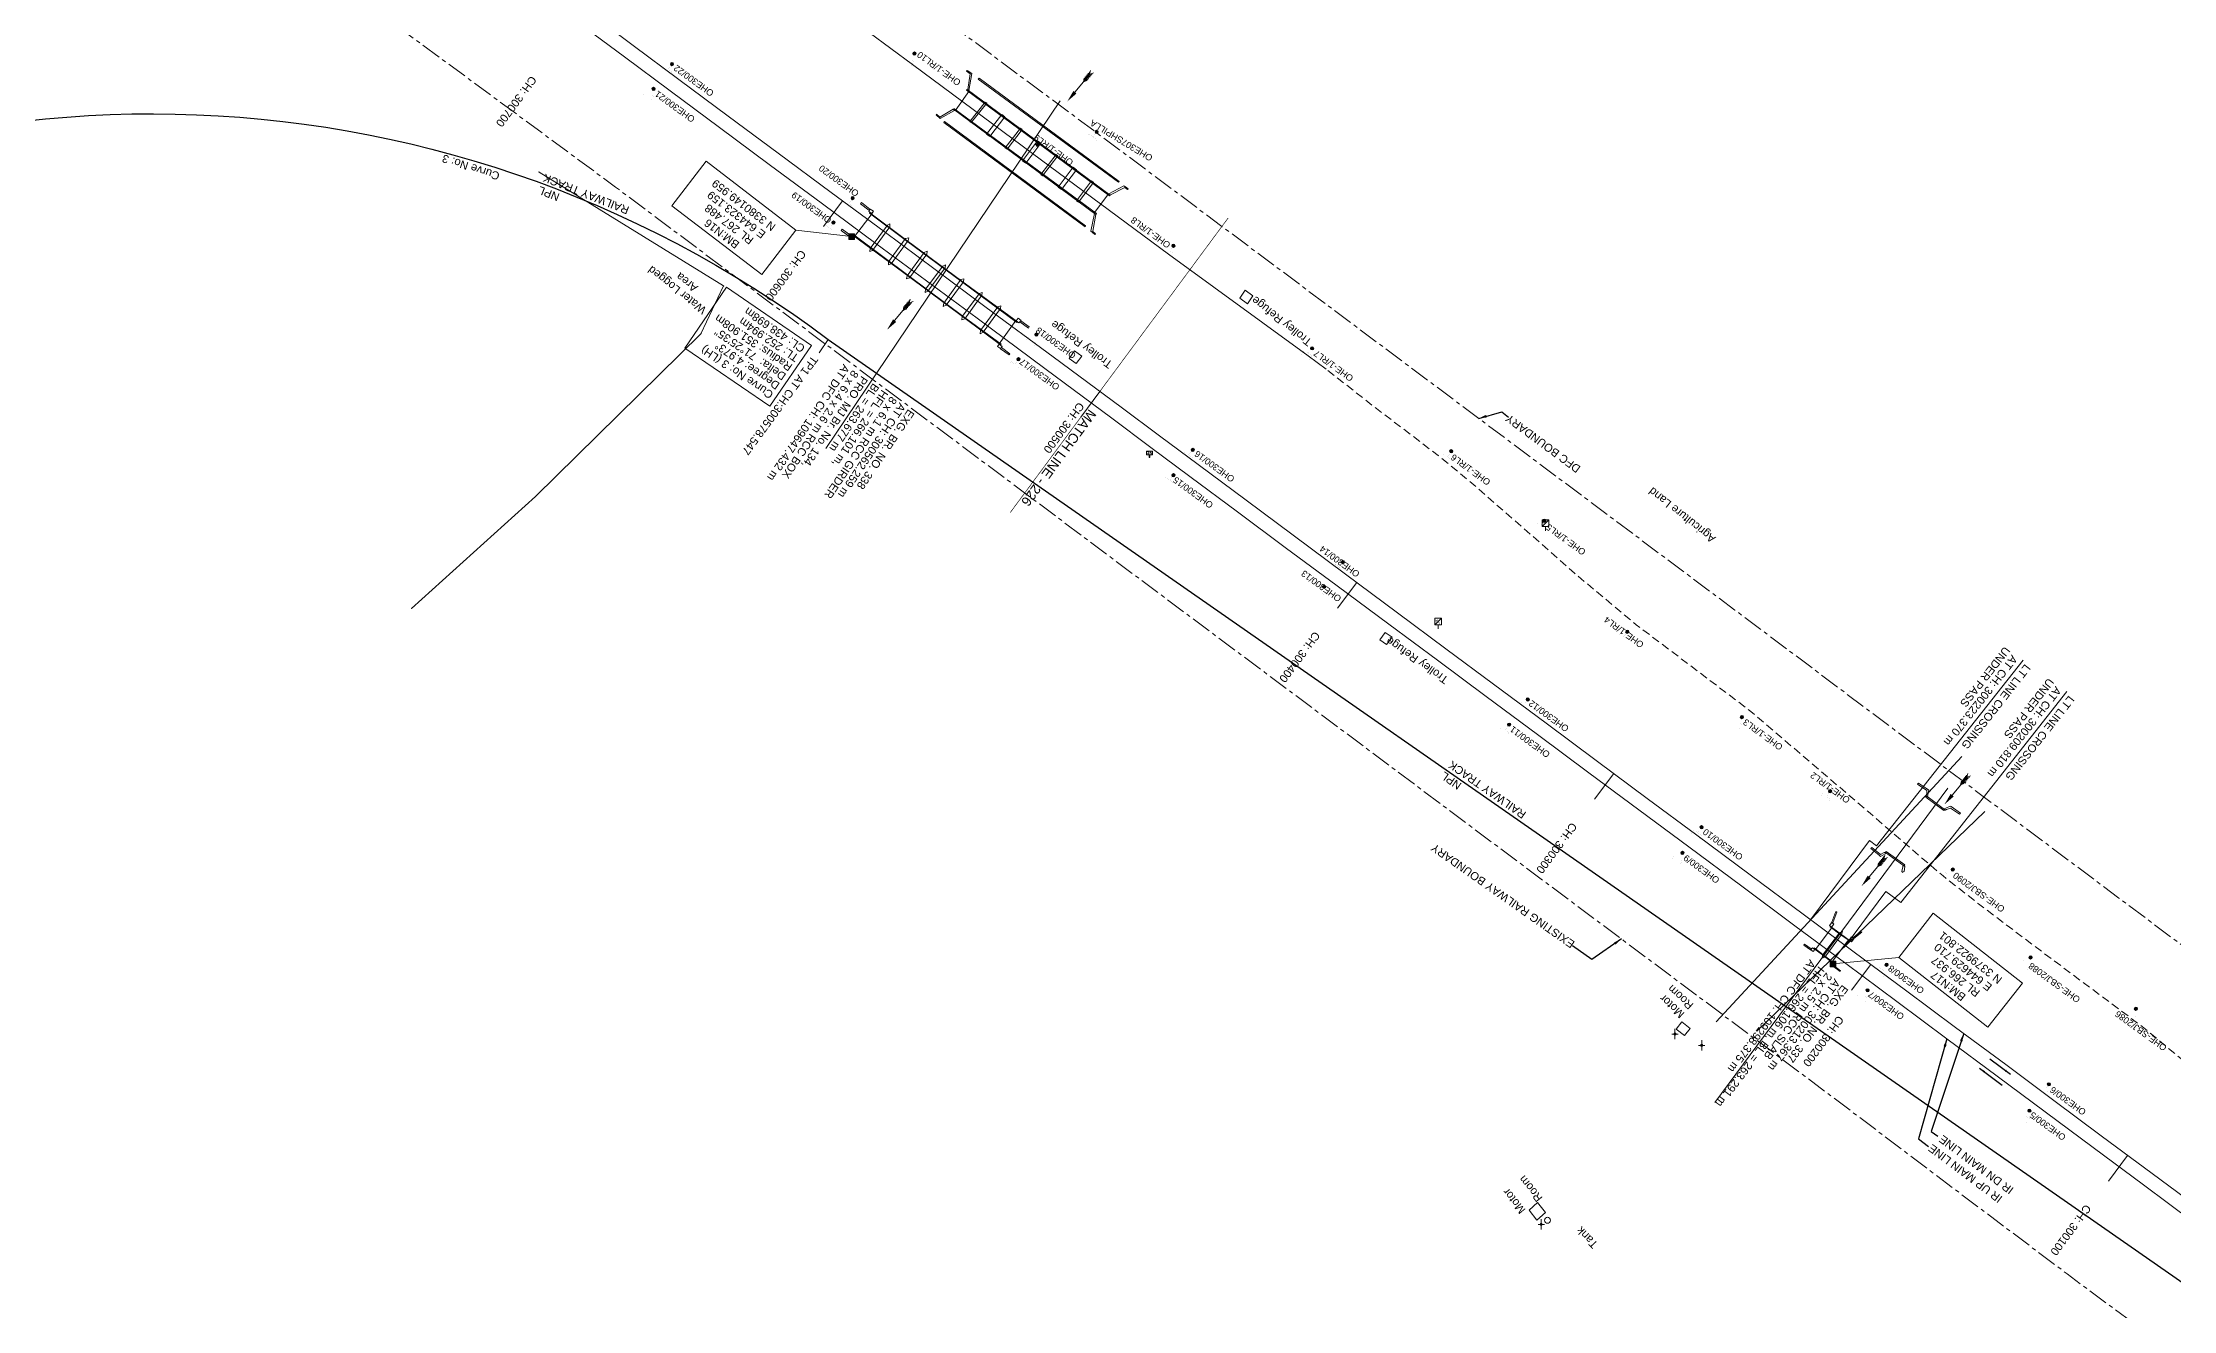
# Model space of a CAD drawing. Header units: metres. Extents: x 628572 to 650094, y 3375792 to 3391117.
# Drawn here: x 644070 to 644736, y 3379815 to 3380211 of the extents above; entities that cross this region are included whole.
import ezdxf
from ezdxf.enums import TextEntityAlignment as Align

# ---------------------------------------------------------------- set-up
doc = ezdxf.new("R2010")
doc.units = ezdxf.units.M
doc.header["$MEASUREMENT"] = 0
for name, pattern in [('CENTER', [2, 1.25, -0.25, 0.25, -0.25]), ('DASHED', [0.75, 0.5, -0.25]), ('PHANTOM2', [1.25, 0.625, -0.125, 0.125, -0.125, 0.125, -0.125])]:
    doc.linetypes.add(name, pattern=pattern)
for name, color, linetype, lineweight in [('Bench_Mark', 7, 'Continuous', 0), ('Bore', 8, 'Continuous', 0), ('BRIDGE DETAILS PLAN', 7, 'Continuous', 0), ('Commercial Building Pucca', 251, 'Continuous', 0), ('Culvert Parapet', 7, 'Continuous', 0), ('DFCC BOUNDARY', 6, 'CENTER', 0), ('Existing Chainage', 7, 'Continuous', 0), ('Existing IR Track', 143, 'Continuous', 0), ('Existing Railway Boundary', 7, 'CENTER', 0), ('flow direction', 7, 'Continuous', 0), ('GIDN', 8, 'Continuous', 0), ('HT_PWR_LINE', 134, 'POWER', 0), ('MATCH LINE', 7, 'Continuous', 0), ('Name Board', 251, 'Continuous', 0), ('OHE MAST', 8, 'Continuous', 0), ('Piers_Abutment', 7, 'Continuous', 0), ('Retaining Wall', 251, 'Continuous', 0), ('River Text', 5, 'Continuous', 0), ('SH.NOS', 8, 'Continuous', 0), ('Side Details', 251, 'Continuous', 0), ('Sign Board', 251, 'Continuous', 0), ('Tank', 7, 'Continuous', 0), ('Text', 251, 'Continuous', 0), ('TOPOSTYLEREMARK', 251, 'Continuous', 0), ('Trolley Stand', 251, 'Continuous', 0), ('Water Logged Area', 5, 'Continuous', 0), ('Wing Wall', 7, 'Continuous', 0), ('WL', 7, 'Continuous', 0)]:
    doc.layers.add(name, color=color, linetype=linetype, lineweight=lineweight)
doc.layers.add('HT_TEXT', color=7, linetype='Continuous')
doc.layers.add('NPL SIDING', color=6, linetype='Continuous')
doc.styles.add('CUT-FILL', font='cut-fill.shx', dxfattribs={"height": 2})
doc.styles.add('NB', font='swissbo.ttf', dxfattribs={"height": 1.5})
doc.styles.get("Standard").update_dxf_attribs({"font": 'arial.ttf'})
doc.styles.add('Style-Arial', font='arial.ttf')
doc.styles.add('Text', font='arial.ttf', dxfattribs={"height": 2})
doc.linetypes.add('POWER', pattern='A,10,-0.2,[131,ltypeshp.shx,S=0.4,R=0,X=-0.2,Y=0],-0.2,[131,ltypeshp.shx,S=0.4,R=180,X=1.2,Y=0],-1.2,-0.2,[131,ltypeshp.shx,S=0.4,R=0,X=-0.2,Y=0],-0.2,[131,ltypeshp.shx,S=0.4,R=180,X=1.2,Y=0],-1.2,-0.2,[131,ltypeshp.shx,S=0.4,R=0,X=-0.2,Y=0],-0.2,[131,ltypeshp.shx,S=0.4,R=180,X=1.2,Y=0],-1.2', length=14.8)
doc.dimstyles.new('ISO-25', dxfattribs={"dimtxt": 2.5, "dimasz": 2.5, "dimexe": 1.25, "dimexo": 0.625, "dimtad": 1, "dimtxsty": 'Standard', "dimcen": 2.5, "dimadec": 0, "dimazin": 0, "dimtfac": 1, "dimtmove": 0, "dimatfit": 3, "dimfxl": 1, "dimarcsym": 0})

# ---------------------------------------------------------------- blocks, each defined once
blk = doc.blocks.new('BORE')
at = {"ltscale": 0.5}
for q in [(-0.99, 0), (0, 1.64), (0.99, 0), (0, -1.64)]:
    blk.add_line((0, 0), q, dxfattribs=at)
blk.add_circle((0, 0), 0.328, dxfattribs=at)
blk = doc.blocks.new('GI950D')
at = {"layer": 'GIDN'}
blk.add_hatch(color=256, dxfattribs=at).paths.add_polyline_path([(0, 0), (-0.01, 0.02), (-0.01, 0.02), (-0.01, 0.05), (0.01, 0.05), (0.01, 0.02), (0.01, 0.02)])
for p, q in [((0.04, 0.05), (-0.04, 0.05)), ((-0.04, 0.05), (-0.04, -0.03)), ((0.04, -0.03), (0.04, 0.05)), ((-0.04, -0.03), (0.04, -0.03))]:
    blk.add_line(p, q, dxfattribs=at)
at = {"layer": 'GIDN', "flags": 128}
for points in [[(-0.01, 0.02), (-0.01, 0.05), (0.01, 0.05), (0.01, 0.02)], [(-0.01, 0.02), (0, 0), (0.01, 0.02)], [(-0.01, 0.02), (-0.01, 0.02)], [(0.01, 0.02), (0.01, 0.02)]]:
    blk.add_lwpolyline(points, dxfattribs=at)
at = {"layer": 'GIDN', "insert": (-0.03, -0.03), "char_height": 0.0197, "attachment_point": 7, "line_spacing_factor": 0.6, "style": 'CUT-FILL'}
blk.add_mtext('950', dxfattribs=at)
blk = doc.blocks.new('NB')
for p, q in [((-0.98, 0.82), (-0.98, 1.98)), ((-0.98, 1.98), (0.98, 1.98)), ((-0.98, 0.82), (0.98, 0.82)), ((-0.13, 0.82), (-0.13, 0)), ((-0.13, 0), (0.13, 0)), ((0.13, 0.82), (0.13, 0)), ((0.98, 1.98), (0.98, 0.82))]:
    blk.add_line(p, q)
at = {"style": 'NB', "width": 1.025371}
blk.add_text('NB', height=0.988, rotation=180, dxfattribs=at).set_placement((-0.02, 1.38), align=Align.MIDDLE_CENTER)
blk = doc.blocks.new('WL')
at = {"layer": 'WL'}
for p, q in [((1.07, 3.42), (-1.06, 3.42)), ((-1.06, 3.42), (-1.06, 1.29)), ((-1.06, 1.29), (1.07, 1.29)), ((0, 1.29), (0, 0)), ((1.07, 1.29), (1.07, 3.42))]:
    blk.add_line(p, q, dxfattribs=at)
at = {"layer": 'WL', "flags": 128}
blk.add_lwpolyline([(-1.06, 1.29), (1.07, 3.42)], dxfattribs=at)
at = {"layer": 'WL', "char_height": 0.739, "attachment_point": 7, "rotation": 180, "line_spacing_factor": 0.6, "style": 'CUT-FILL'}
for s, insert in [('W', (-0.02, 2.94)), ('L', (0.5, 1.93))]:
    blk.add_mtext(s, dxfattribs=dict(at, insert=insert))
blk = doc.blocks.new('TSB144')
at = {"layer": 'SH.NOS', "const_width": 0.0052, "flags": 128}
blk.add_lwpolyline([(-0.02, 0.03), (0.02, 0.03), (0, 0.07), (-0.02, 0.03)], close=True, dxfattribs=at)
at = {"layer": 'SH.NOS', "const_width": 0.00557, "flags": 128}
blk.add_lwpolyline([(0, 0.03), (0, 0)], dxfattribs=at)
at = {"layer": 'SH.NOS', "insert": (-0.01, 0.04), "char_height": 0.00787, "attachment_point": 7, "line_spacing_factor": 0.6, "style": 'CUT-FILL'}
blk.add_mtext('144', dxfattribs=at)
blk = doc.blocks.new('BM')
blk.add_hatch(color=256).paths.add_polyline_path([(-0.88, -0.88), (-0.88, 0.88), (0.88, 0.88), (0.88, -0.88)])
for p, q in [((0.88, 0.88), (-0.88, 0.88)), ((-0.88, 0.88), (-0.88, -0.88)), ((0.88, -0.88), (0.88, 0.88)), ((-0.88, -0.88), (0.88, -0.88))]:
    blk.add_line(p, q)
blk = doc.blocks.new('OHE MAST')
h = blk.add_hatch(color=256)
edge = h.paths.add_edge_path()
edge.add_arc((0, 0), 0.514, 0, 360)
at = {"const_width": 0.01, "flags": 128}
for points in [[(1.5, 3.5), (1.5, 2), (-1.5, 2), (-1.5, 3.5)], [(0, 2), (0, 0)]]:
    blk.add_lwpolyline(points, dxfattribs=at)
blk.add_circle((0, 0), 0.514)
blk = doc.blocks.new('River A')
at = {"layer": 'River Text'}
for p, q in [((0, 0), (-3.6, 7.5, -1499.5)), ((0.1, 6), (-3.5, 13.6, -1499.5)), ((0.1, 3.3), (-3.5, 10.8, -1499.5)), ((0.2, 9.9), (-3.4, 17.4, -1499.5)), ((0.3, 12.9), (-3.3, 20.5, -1499.5)), ((0.4, 16.4), (-3.2, 24, -1499.5)), ((0.5, 20.3), (-3.1, 27.8, -1499.5)), ((0.5, 22.3), (0, 0)), ((0, 0), (4, 7.4, -1499.5)), ((0.1, 6), (4.1, 13.4, -1499.5)), ((0.1, 3.3), (4.1, 10.7, -1499.5)), ((0.2, 9.9), (4.2, 17.2, -1499.5)), ((0.3, 12.9), (4.3, 20.3, -1499.5)), ((0.4, 16.4), (4.4, 23.8, -1499.5)), ((0.5, 20.3), (4.5, 27.7, -1499.5))]:
    blk.add_line(p, q, dxfattribs=at)
at = {"layer": 'River Text', "flags": 128}
blk.add_lwpolyline([(-0.7, -27.7), (0.5, 22.3)], dxfattribs=at)
at = {"layer": 'River Text', "extrusion": (0, 0, -1)}
blk.add_solid([(-3.5, -27.8), (1.3, -52.7), (4.8, -27.6)], dxfattribs=at)

msp = doc.modelspace()

# ---------------------------------------------------------------- linework, layer by layer
at = {"layer": 'BRIDGE DETAILS PLAN', "flags": 128}
for points in [[(644315.0822, 3380083.7868), (644388.3016, 3380192.3784)], [(644592.8026, 3379879.5101), (644665.6357, 3379977.6743)]]:
    msp.add_lwpolyline(points, dxfattribs=at)
at = {"layer": 'Commercial Building Pucca', "linetype": 'Continuous', "flags": 128}
for points in [[(644580.6995, 3379902.4506), (644582.4834, 3379904.6919), (644585.1383, 3379902.6795), (644583.3528, 3379900.4363), (644580.6995, 3379902.4506)], [(644537.4513, 3379848.2757), (644539.8872, 3379845.1784), (644537.215, 3379842.7615), (644534.7791, 3379845.8588), (644537.4513, 3379848.2757)]]:
    msp.add_lwpolyline(points, close=True, dxfattribs=at)
at = {"layer": 'Culvert Parapet', "linetype": 'Continuous', "flags": 128}
for points in [[(644359.2613, 3380195.8808), (644359.0622, 3380195.6365), (644403.6847, 3380162.6623), (644403.8718, 3380162.8806), (644359.2613, 3380195.8808)], [(644399.6118, 3380157.1464), (644355.0638, 3380189.9999), (644354.9293, 3380189.7784), (644399.4581, 3380156.8943), (644399.6118, 3380157.1464)], [(644329.4132, 3380157.1943), (644329.945, 3380157.9215), (644328.9747, 3380158.554), (644328.4929, 3380157.8141), (644329.4132, 3380157.1943)], [(644328.8244, 3380157.3553), (644328.7417, 3380157.2398), (644340.3055, 3380148.6234), (644357.4507, 3380135.925), (644374.7989, 3380123.1108), (644374.9211, 3380123.2841), (644357.6035, 3380136.0591), (644340.3633, 3380148.7775), (644328.8244, 3380157.3553)], [(644322.5781, 3380149.8396), (644323.1324, 3380150.5586), (644323.9946, 3380149.8861), (644323.504, 3380149.1179), (644322.5781, 3380149.8396)], [(644323.7979, 3380150.4701), (644323.6528, 3380150.2728), (644340.9862, 3380137.5072), (644358.2241, 3380124.6357), (644369.7063, 3380116.184), (644369.8303, 3380116.3097), (644358.355, 3380124.7588), (644341.1146, 3380137.6421), (644323.7979, 3380150.4701)], [(644375.3531, 3380123.007), (644376.067, 3380123.704), (644375.1496, 3380124.4705), (644374.5012, 3380123.6526), (644375.3531, 3380123.007)], [(644369.2363, 3380116.3284), (644370.163, 3380115.6561), (644369.6296, 3380114.9601), (644368.7573, 3380115.6117), (644369.2363, 3380116.3284)], [(644664.3683, 3379970.7323), (644664.5426, 3379971.0602), (644658.9843, 3379975.1998), (644658.7447, 3379974.9068), (644664.3683, 3379970.7323)], [(644652.1547, 3379953.7225), (644651.8883, 3379953.4835), (644646.1247, 3379957.5808), (644646.3043, 3379957.9009), (644652.1547, 3379953.7225)], [(644628.5924, 3379934.7824), (644629.2507, 3379934.2721), (644630.0177, 3379935.2716), (644629.3593, 3379935.7819), (644628.5924, 3379934.7824)], [(644628.9312, 3379934.5026), (644628.8493, 3379934.3966), (644631.8519, 3379932.1414), (644631.9478, 3379932.0309), (644635.0697, 3379929.87), (644635.1694, 3379929.9365), (644632.0252, 3379932.1877), (644631.9297, 3379932.3054), (644628.9312, 3379934.5026)], [(644622.8022, 3379927.2276), (644623.5349, 3379926.7166), (644624.0741, 3379927.367), (644623.3414, 3379927.878), (644622.8022, 3379927.2276)], [(644634.806, 3379930.2635), (644635.4909, 3379931.2269), (644636.1923, 3379930.6257), (644635.5111, 3379929.7506), (644634.806, 3379930.2635)], [(644630.3761, 3379922.4633), (644629.6176, 3379923.0673), (644629.2409, 3379922.4639), (644630.0228, 3379921.9585), (644630.3761, 3379922.4633)]]:
    msp.add_lwpolyline(points, close=True, dxfattribs=at)
msp.add_lwpolyline([(644623.8318, 3379927.7856), (644623.7414, 3379927.6298), (644626.8744, 3379925.3269), (644626.967, 3379925.2638), (644630.0187, 3379922.8757), (644630.1092, 3379923.0316), (644626.9331, 3379925.4254), (644623.8318, 3379927.7856)], dxfattribs=at)
at = {"layer": 'DFCC BOUNDARY', "ltscale": 5, "flags": 128}
msp.add_lwpolyline([(644839.659, 3379853.9203), (644799.5441, 3379883.7664), (644759.067, 3379913.46), (644719.0126, 3379943.3882), (644639.0378, 3380003.3297), (644599.0819, 3380033.3284), (644479.0036, 3380123.1209), (644438.8282, 3380153.1361), (644398.771, 3380183.0605), (644358.6681, 3380212.8501), (644198.015, 3380332.0525), (644157.8811, 3380361.8733), (644117.7416, 3380391.7282), (644077.6627, 3380421.6234), (644038.4538, 3380451.287), (644001.034, 3380484.6868), (644003.2264, 3380487.6601)], dxfattribs=at)
at = {"layer": 'Existing Chainage', "color": 7, "linetype": 'Continuous', "lineweight": 13, "flags": 128}
for points in [[(644314.3796, 3380153.0796), (644320.3331, 3380161.1143)], [(644394.7506, 3380093.5662), (644400.6987, 3380101.6049)], [(644474.9608, 3380033.8866), (644480.9276, 3380041.9114)], [(644555.2458, 3379974.252), (644561.2047, 3379982.2827)], [(644635.5372, 3379914.6329), (644641.4915, 3379922.667)], [(644715.8154, 3379854.9906), (644721.7624, 3379863.0301)]]:
    msp.add_lwpolyline(points, dxfattribs=at)
at = {"layer": 'Existing IR Track', "flags": 128}
for points in [[(644471.4398, 3380108.5115), (644465.8082, 3380112.6899), (644422.1332, 3380144.4348), (644379.6144, 3380175.9172), (644342.1183, 3380203.727), (644294.7635, 3380238.7425), (644244.2811, 3380276.1244), (644193.1884, 3380313.9177), (644143.0838, 3380350.9455), (644091.7518, 3380388.9375), (644051.8935, 3380418.8252)], [(644745.0174, 3379845.8276), (644729.377, 3379857.3973), (644713.512, 3379869.1332), (644698.6675, 3379880.1815), (644683.6556, 3379891.3544), (644667.9889, 3379902.9973), (644652.3455, 3379914.6228), (644636.3414, 3379926.4838), (644620.3698, 3379938.3207), (644603.8454, 3379950.612), (644587.1297, 3379963.0456), (644571.7089, 3379974.4883), (644556.1807, 3379986.0106), (644540.0628, 3379997.9733), (644523.638, 3380010.1637), (644508.8176, 3380021.1786), (644493.7169, 3380032.4019), (644477.4565, 3380044.4923), (644461.0875, 3380056.6633), (644446.3956, 3380067.6012), (644431.4364, 3380078.738), (644419.3613, 3380087.735), (644407.3464, 3380096.6861), (644386.1324, 3380112.383), (644365.2162, 3380127.8538), (644349.2309, 3380139.7001), (644333.3157, 3380151.4944), (644316.7815, 3380163.7459), (644300.1902, 3380176.0397), (644284.6082, 3380187.5995), (644269.1834, 3380199.0426), (644254.8695, 3380209.668), (644240.384, 3380220.4208)], [(644742.2899, 3379842.1729), (644726.693, 3379853.784), (644711.0365, 3379865.4396), (644696.008, 3379876.603), (644681.0087, 3379887.7448), (644665.3169, 3379899.402), (644649.6419, 3379911.0468), (644633.6815, 3379922.9032), (644617.7539, 3379934.7353), (644601.1915, 3379947.0451), (644584.6555, 3379959.3353), (644569.0632, 3379970.9259), (644553.4939, 3379982.4993), (644537.4272, 3379994.4266), (644521.3729, 3380006.3446), (644506.1779, 3380017.6262), (644490.9801, 3380028.9099), (644474.7866, 3380040.8979), (644458.5882, 3380052.8895), (644443.7002, 3380063.9781), (644428.8099, 3380075.0685), (644416.6665, 3380084.1115), (644404.448, 3380093.2103), (644383.4626, 3380108.7869), (644362.3624, 3380124.4428), (644346.5706, 3380136.1147), (644330.76, 3380147.8004), (644314.0989, 3380160.1305), (644297.3961, 3380172.4916), (644281.9216, 3380183.9828), (644266.479, 3380195.4503), (644252.1791, 3380206.0444), (644237.7825, 3380216.7101)]]:
    msp.add_lwpolyline(points, dxfattribs=at)
at = {"layer": 'Existing IR Track', "color": 88, "linetype": 'DASHED', "ltscale": 5, "flags": 128}
msp.add_lwpolyline([(645038.693, 3379655.1177), (645028.1338, 3379666.3978), (645014.8905, 3379679.9859), (645008.5367, 3379685.732), (644999.4581, 3379693.3987), (644961.2941, 3379721.897), (644930.2564, 3379744.877), (644892.702, 3379772.7549), (644852.7865, 3379802.4109), (644820.1267, 3379826.5914), (644784.3653, 3379853.6853), (644760.7581, 3379873.9597), (644745.8776, 3379887.0143), (644726.7946, 3379902.8908), (644694.4119, 3379927.0664), (644675.1506, 3379941.616), (644664.1018, 3379950.2687), (644652.1089, 3379960.4963), (644641.3005, 3379969.8632), (644604.0556, 3380001.6745), (644568.2548, 3380028.7499), (644548.9211, 3380044.8728), (644533.1382, 3380058.7814), (644517.4767, 3380072.4625), (644506.3973, 3380081.5957), (644487.1177, 3380096.2314), (644471.4398, 3380108.5115)], dxfattribs=at)
at = {"layer": 'Existing Railway Boundary', "ltscale": 5, "flags": 128}
msp.add_lwpolyline([(631983.38, 3389039.032), (631997.7807, 3389029.4226), (631998.0481, 3389028.4172), (632017.689, 3389013.381), (632054.7643, 3388986.9088), (632106.6339, 3388955.856), (632154.9467, 3388925.0992), (632230.8669, 3388875.9972), (632261.2753, 3388857.0709), (632290.5359, 3388840.2738), (632385.6616, 3388776.6365), (632400.5735, 3388766.5357), (632397.5375, 3388762.1235), (632395.5364, 3388759.1088), (632389.2973, 3388750.367), (632386.7075, 3388746.9674), (632380.0799, 3388739.4039), (632361.8258, 3388715.063), (632365.1364, 3388712.5802), (632373.8273, 3388706.8724), (632388.4278, 3388697.2834), (632403.5607, 3388687.3436), (632418.7904, 3388677.3402), (632434.5002, 3388667.0345), (632450.2517, 3388656.7014), (632466.7864, 3388645.8571), (632483.3195, 3388635.0137), (632501.7611, 3388622.9148), (632520.2525, 3388610.7831), (632536.8197, 3388599.9238), (632553.3588, 3388589.0829), (632565.8495, 3388580.885), (632578.4671, 3388572.604), (632596.9196, 3388560.5289), (632615.4939, 3388548.3741), (632635.6038, 3388535.295), (632652.8405, 3388523.9973), (632669.9946, 3388512.743), (632686.4084, 3388501.9869), (632696.8068, 3388495.1588), (632732.8678, 3388550.0585), (632815.552, 3388494.313), (632865.8266, 3388462.6693), (632954.7858, 3388408.1832), (633025.1519, 3388369.9037), (633056.7277, 3388353.8904), (633065.1399, 3388349.0145), (633088.5914, 3388328.9973), (633152.5885, 3388273.22), (633202.5468, 3388242.3953), (633264.4413, 3388204.6969), (633318.529, 3388171.7998), (633353.1394, 3388148.7029), (633406.9301, 3388112.3266), (633420.502, 3388103.4378), (633436.8123, 3388092.7008), (633466.2362, 3388073.356), (633479.8402, 3388064.4269), (633497.3225, 3388052.9837), (633514.7073, 3388041.6043), (633531.7969, 3388030.3277), (633546.129, 3388020.9518), (633562.4852, 3388010.2117), (633576.5949, 3388000.9466), (633594.4174, 3387989.2137), (633606.8568, 3387981.0241), (633607.7091, 3387982.3188), (633610.8424, 3387980.256), (633626.8506, 3387969.7582), (633642.9494, 3387959.201), (633660.1619, 3387947.8844), (633677.4438, 3387936.5221), (633693.0899, 3387926.2037), (633708.7685, 3387915.8637), (633726.0343, 3387904.4973), (633743.3468, 3387893.1002), (633758.2779, 3387883.3197), (633773.1647, 3387873.5681), (633789.2894, 3387862.9617), (633805.4356, 3387852.3412), (633820.4764, 3387842.4668), (633835.4704, 3387832.6232), (633852.0416, 3387821.7432), (633886.4734, 3387799.1411), (633904.4207, 3387787.3621), (633919.3393, 3387777.5707), (633934.3023, 3387767.7502), (633949.6629, 3387757.6969), (633964.9235, 3387747.7091), (633980.0551, 3387737.7098), (633995.2041, 3387727.6988), (634012.3387, 3387716.4289), (634029.3333, 3387705.2512), (634045.5362, 3387694.5849), (634061.6293, 3387683.9862), (634078.9907, 3387672.5929), (634096.3149, 3387661.224), (634113.1506, 3387650.1721), (634130.0059, 3387639.1072), (634145.8823, 3387628.6414), (634161.8963, 3387618.085), (634177.8703, 3387607.6107), (634193.7633, 3387597.1895), (634209.9993, 3387586.506), (634226.097, 3387575.9134), (634243.1652, 3387564.6955), (634260.1615, 3387553.5249), (634275.6177, 3387543.3646), (634291.1318, 3387533.1662), (634296.8083, 3387529.4449), (634291.9143, 3387522.0113), (634301.9583, 3387515.4268), (634317.7028, 3387505.1053), (634344.1271, 3387487.7818), (634370.6963, 3387470.3636), (634386.1901, 3387460.3813), (634401.9429, 3387450.229), (634426.4972, 3387434.0857), (634451.3792, 3387417.727), (634475.9114, 3387401.5928), (634500.3759, 3387385.5031), (634523.6732, 3387370.1555), (634547.0997, 3387354.7227), (634564.8006, 3387343.068), (634582.571, 3387331.3674), (634601.3879, 3387318.9723), (634620.2858, 3387306.5238), (634639.3106, 3387294.0156), (634658.1243, 3387281.6461), (634679.4814, 3387267.2836), (634702.026, 3387254.0413), (634712.9167, 3387246.4104), (634726.0042, 3387238.4627), (634737.8854, 3387230.0656), (634750.9438, 3387221.7267), (634764.9008, 3387212.4131), (634775.612, 3387204.6159), (634789.3703, 3387195.959), (634801.4607, 3387188.869), (634814.7172, 3387180.8194), (634815.4987, 3387180.2694), (634827.9598, 3387171.3498), (634840.5994, 3387164.128), (634854.2176, 3387155.5292), (634871.8787, 3387143.9515), (634877.6173, 3387139.7695), (634887.5373, 3387132.4757), (634902.4262, 3387121.5277), (634921.3448, 3387107.4791), (634940.6674, 3387093.1306), (634962.2421, 3387077.0753), (634984.1126, 3387060.8), (635000.5185, 3387048.6195), (635017.0238, 3387036.3652), (635035.7455, 3387022.426), (635054.4369, 3387008.5092), (635082.1937, 3386987.9155), (635109.8573, 3386967.3911), (635134.2436, 3386949.2611), (635158.5309, 3386931.2047), (635180.7563, 3386914.7058), (635202.7867, 3386898.3516), (635206.1213, 3386895.8016), (635211.1242, 3386892.0437), (635230.1367, 3386877.9281), (635249.207, 3386863.7701), (635270.9723, 3386847.61), (635292.819, 3386831.3895), (635313.1117, 3386816.3456), (635333.3618, 3386801.3334), (635352.372, 3386787.2182), (635371.5331, 3386772.9909), (635390.4616, 3386758.9197), (635409.8226, 3386744.527), (635427.2062, 3386731.6093), (635445.0434, 3386718.3546), (635461.6171, 3386706.0794), (635478.4695, 3386693.5976), (635493.4196, 3386682.4884), (635508.6023, 3386671.2062), (635518.0063, 3386664.2196), (635527.5618, 3386657.1206), (635543.461, 3386645.2907), (635559.7145, 3386633.1978), (635591.676, 3386610.2688), (635606.0755, 3386599.5015), (635620.6466, 3386588.6057), (635636.5434, 3386576.7606), (635652.3995, 3386564.9458), (635668.2493, 3386553.1365), (635683.9787, 3386541.4169), (635700.2614, 3386528.9886), (635716.7419, 3386516.4094), (635732.9183, 3386504.3569), (635749.0007, 3386492.3748), (635764.9276, 3386480.5277), (635780.91, 3386468.6394), (635796.8963, 3386456.7694), (635812.8908, 3386444.8934), (635829.3631, 3386432.6938), (635845.7912, 3386420.527), (635861.6814, 3386408.7334), (635877.6317, 3386396.8953), (635893.2055, 3386385.3425), (635908.8769, 3386373.7174), (635925.058, 3386361.6972), (635941.2668, 3386349.6564), (635956.6865, 3386338.1889), (635972.0823, 3386326.7391), (635987.7899, 3386315.0493), (636003.5308, 3386303.3347), (636019.0977, 3386291.765), (636034.6476, 3386280.2079), (636050.7681, 3386268.2256), (636066.8961, 3386256.2378), (636083.1084, 3386244.1987), (636099.3561, 3386232.1333), (636114.134, 3386221.1471), (636147.8198, 3386196.1265), (636166.7058, 3386182.1085), (636182.4635, 3386170.4111), (636198.2037, 3386158.7268), (636214.3364, 3386146.7471), (636230.3919, 3386134.8247), (636230.9614, 3386134.4025), (636228.154, 3386130.995), (636300.9317, 3386076.4069), (636382.1931, 3386014.4435), (636463.0816, 3385952.0584), (636544.2755, 3385889.3268), (636568.8921, 3385871.1182), (636613.4471, 3385839.7025), (636628.0709, 3385853.6506), (636650.5128, 3385835.4717), (636693.9069, 3385800.1065), (636686.7095, 3385790.4003), (636696.0629, 3385782.3378), (636710.473, 3385769.9165), (636766.0138, 3385726.4206), (636849.4668, 3385668.9836), (636931.64, 3385608.8479), (637013.8419, 3385548.1951), (637096.6082, 3385488.6336), (637121.9489, 3385470.2058), (637176.9181, 3385426.1737), (637258.1753, 3385363.4078), (637340.1494, 3385301.7514), (637422.2947, 3385241.0852), (637447.0788, 3385223.2045), (637528.2227, 3385160.8768), (637610.9552, 3385100.7612), (637694.8717, 3385041.953), (637753.3499, 3385002.2846), (637771.5944, 3384989.982), (637771.5944, 3384979.4924), (637852.0915, 3384922.0343), (637935.0162, 3384862.0714), (637993.4351, 3384821.4573), (638019.0158, 3384803.2052), (638102.4107, 3384745.0584), (638178.9785, 3384688.3398), (638237.6603, 3384636.8079), (638344.701, 3384557.2221), (638427.4112, 3384496.8586), (638508.4228, 3384435.5926), (638565.3238, 3384391.9743), (638589.782, 3384373.2765), (638631.8324, 3384337.8543), (638619.2503, 3384320.7689), (638700.6253, 3384258.2275), (638758.2306, 3384210.1286), (638748.4263, 3384194.4881), (638832.9819, 3384135.241), (638898.2751, 3384089.8354), (638910.685, 3384104.7359), (638994.0238, 3384045.8483), (639077.2216, 3383986.384), (639102.1383, 3383968.0886), (639159.8745, 3383926.5901), (639184.8741, 3383908.5552), (639242.6613, 3383867.4991), (639268.1519, 3383849.1332), (639327.9549, 3383811.5106), (639354.2186, 3383795.0507), (639414.5653, 3383756.9689), (639440.0428, 3383739.3736), (639498.3493, 3383699.1058), (639523.8465, 3383681.6785), (639574.9736, 3383646.7331), (639583.1624, 3383652.0276), (639689.1575, 3383571.5368), (639770.3529, 3383510.1038), (639826.8338, 3383467.0843), (639851.6063, 3383448.3401), (639907.8381, 3383405.1303), (639928.7552, 3383389.2727), (639932.4136, 3383385.8226), (639987.4639, 3383341.8457), (640012.7135, 3383323.0928), (640093.1273, 3383262.0565), (640171.8725, 3383196.1592), (640228.3322, 3383153.381), (640311.5957, 3383095.2106), (640394.8641, 3383036.2274), (640477.4145, 3382977.0386), (640559.1827, 3382915.4685), (640665.4567, 3382835.3045), (640720.6935, 3382789.5682), (640744.1896, 3382769.9043), (640801.5333, 3382727.7921), (640884.497, 3382668.355), (640967.4181, 3382609.4811), (641049.3321, 3382547.9775), (641130.842, 3382487.0083), (641212.6929, 3382426.3203), (641295.2397, 3382366.2732), (641377.1032, 3382305.6407), (641458.6913, 3382244.4694), (641539.788, 3382182.3426), (641622.1383, 3382122.0097), (641702.364, 3382062.6427), (641784.5528, 3382001.6936), (641867.0132, 3381941.5198), (641973.939, 3381862.1361), (642047.1447, 3381806.5386), (642111.3474, 3381756.247), (642135.5451, 3381737.1522), (642191.6481, 3381692.8805), (642216.3665, 3381674.0919), (642297.8377, 3381612.4104), (642380.4062, 3381552.4772), (642463.3246, 3381492.4122), (642545.7114, 3381431.7783), (642627.5896, 3381371.9523), (642710.042, 3381311.7191), (642794.2249, 3381254.3826), (642875.8129, 3381193.2771), (642956.3456, 3381130.3141), (643036.4583, 3381067.3443), (643117.185, 3381004.8095), (643172.4593, 3380960.8682), (643197.158, 3380942.1115), (643255.3116, 3380901.5691), (643282.0179, 3380885.9855), (643340.0019, 3380844.3971), (643414.9945, 3380785.1482), (643451.8986, 3380756.7808), (643532.8037, 3380694.4612), (643535.2972, 3380692.6635), (643551.2784, 3380680.8194), (643567.3357, 3380668.919), (643583.0638, 3380657.2952), (643598.7082, 3380645.7333), (643614.3081, 3380634.1892), (643630.1523, 3380622.4653), (643650.0814, 3380608.0318), (643669.585, 3380593.9065), (643682.7179, 3380584.1884), (643695.5222, 3380574.7117), (643709.3225, 3380564.4893), (643722.9637, 3380554.3847), (643737.887, 3380543.3483), (643752.8235, 3380532.3022), (643768.2592, 3380520.8389), (643783.7331, 3380509.3472), (643799.7855, 3380497.4973), (643815.9413, 3380485.5714), (643832.7782, 3380473.1288), (643849.7289, 3380460.6021), (643866.059, 3380448.5159), (643882.3496, 3380436.4589), (643898.3816, 3380424.7148), (643914.2305, 3380413.1048), (643929.3278, 3380401.9147), (643944.4267, 3380390.7231), (643959.7518, 3380379.1349), (643975.3902, 3380367.3097), (643987.907, 3380358.1055), (644000.1603, 3380349.0958), (644017.4569, 3380336.3184), (644034.4669, 3380323.7528), (644046.4455, 3380314.9727), (644249.4258, 3380165.3983), (644621.007, 3379887.6965), (644676.9944, 3379845.4482), (644702.8645, 3379825.9912), (644738.6024, 3379799.4801), (644742.2817, 3379796.7418), (644771.2557, 3379773.8192), (644804.6479, 3379750.2058), (644834.554, 3379728.6172), (644848.5372, 3379718.5093), (644863.2911, 3379707.9396), (644878.1999, 3379697.2589), (644893.8111, 3379686.127), (644909.381, 3379675.0245), (644918.4816, 3379668.5863), (644935.1691, 3379656.7791), (644907.7997, 3379620.3367), (644936.8456, 3379598.666), (644961.4527, 3379618.4234), (645145.9779, 3379481.4776), (645154.4712, 3379493.1591), (645276.7247, 3379402.534), (645270.2115, 3379393.7381), (645468.3754, 3379252.8811), (645478.6859, 3379267.1096), (645498.5589, 3379252.3702), (645510.5872, 3379243.9988), (645510.5872, 3379243.9988), (645531.3517, 3379228.922), (645544.8911, 3379218.91), (645549.0311, 3379215.8257)], dxfattribs=at)
at = {"layer": 'HT_PWR_LINE', "flags": 128}
for points in [[(644593.1823, 3379904.6932), (644669.9734, 3379987.6075)], [(644677.1122, 3379970.4292), (644605.8999, 3379901.8158)]]:
    msp.add_lwpolyline(points, dxfattribs=at)
at = {"layer": 'HT_TEXT', "lineweight": 13, "flags": 128}
for points in [[(644689.097, 3380017.7194), (644643.3179, 3379959.6441), (644641.0665, 3379961.3146), (644622.716, 3379936.5819)], [(644702.7925, 3380007.8728), (644650.8694, 3379942.0033), (644646.1919, 3379945.4738), (644633.6062, 3379928.5109)]]:
    msp.add_lwpolyline(points, dxfattribs=at)
at = {"layer": 'MATCH LINE', "linetype": 'PHANTOM2', "ltscale": 15, "const_width": 0.2}
msp.add_lwpolyline([(644440.7604, 3380155.7474), (644372.7369, 3380063.8153)], dxfattribs=at)
at = {"layer": 'NPL SIDING'}
msp.add_lwpolyline([(643905.054, 3380126.2641, -0.32215497), (644315.8051, 3380117.8517), (644796.6185, 3379783.1815, 0.01197615), (644838.8529, 3379755.2615), (644860.8142, 3379741.4878, -0.02331379), (644942.3224, 3379686.0733), (644995.7144, 3379645.7255)], format="xyb", dxfattribs=at)
at = {"layer": 'NPL SIDING', "lineweight": 0}
msp.add_lwpolyline([(644310.6015, 3380115.9578), (644297.6059, 3380096.9583), (644271.0159, 3380115.1458), (644284.0115, 3380134.1453)], close=True, dxfattribs=at)
msp.add_lwpolyline([(644315.8051, 3380117.8517), (644313.0409, 3380113.6852)], dxfattribs=at)
at = {"layer": 'Piers_Abutment', "linetype": 'Continuous', "flags": 128}
for points in [[(644359.9272, 3380195.5324), (644355.4481, 3380189.2553)], [(644398.8482, 3380157.1522), (644403.444, 3380163.3469)], [(644324.0418, 3380149.9617), (644329.5386, 3380157.1967)], [(644369.2499, 3380116.4368), (644374.4675, 3380123.7459)], [(644629.4297, 3379934.2793), (644624.2664, 3379927.2717)], [(644629.2996, 3379923.2909), (644634.652, 3379930.4449)]]:
    msp.add_lwpolyline(points, dxfattribs=at)
for points in [[(644360.0435, 3380185.8612), (644364.8783, 3380191.9096), (644365.3397, 3380191.5967), (644360.5049, 3380185.5484), (644360.0435, 3380185.8612)], [(644365.3312, 3380181.939), (644370.0816, 3380188.0631), (644371.0523, 3380187.3629), (644366.302, 3380181.2388), (644365.3312, 3380181.939)], [(644371.1597, 3380177.6397), (644375.8854, 3380183.7659), (644376.4235, 3380183.362), (644371.6977, 3380177.2356), (644371.1597, 3380177.6397)], [(644376.5418, 3380173.5982), (644381.2098, 3380179.8625), (644382.2289, 3380179.1286), (644377.5609, 3380172.8642), (644376.5418, 3380173.5982)], [(644382.8261, 3380168.9502), (644387.5769, 3380175.19), (644387.0106, 3380175.5414), (644382.2598, 3380169.3015), (644382.8261, 3380168.9502)], [(644387.6341, 3380165.4082), (644388.6639, 3380164.6401), (644393.3848, 3380170.8249), (644392.355, 3380171.5931), (644387.6341, 3380165.4082)], [(644393.4182, 3380161.1196), (644394.0245, 3380160.6684), (644398.7218, 3380166.8784), (644398.1154, 3380167.3296), (644393.4182, 3380161.1196)], [(644328.906, 3380146.2678), (644328.7921, 3380145.2929), (644329.6853, 3380145.6421), (644335.0499, 3380152.9624), (644335.1269, 3380153.8962), (644334.3084, 3380153.5535), (644328.906, 3380146.2678)], [(644339.9994, 3380149.3357), (644340.9763, 3380149.6099), (644340.8203, 3380148.7139), (644335.4832, 3380141.4505), (644334.6438, 3380141.1347), (644334.7036, 3380142.024), (644339.9994, 3380149.3357)], [(644345.7742, 3380145.0315), (644346.7476, 3380145.3945), (644346.6383, 3380144.4624), (644341.2569, 3380137.1147), (644340.3177, 3380136.7474), (644340.5511, 3380137.7167), (644345.7742, 3380145.0315)], [(644351.5913, 3380140.757), (644352.4739, 3380141.0904), (644352.3581, 3380140.1581), (644346.9943, 3380132.8673), (644346.1141, 3380132.532), (644346.249, 3380133.505), (644351.5913, 3380140.757)], [(644357.2793, 3380136.5003), (644358.1838, 3380136.8062), (644358.131, 3380135.8729), (644352.6809, 3380128.5118), (644351.7906, 3380128.1665), (644351.9085, 3380129.1984), (644357.2793, 3380136.5003)], [(644357.7109, 3380124.9611), (644357.543, 3380123.9441), (644358.4907, 3380124.2676), (644363.8705, 3380131.6801), (644363.949, 3380132.5341), (644363.1153, 3380132.1977), (644357.7109, 3380124.9611)], [(644368.8003, 3380127.972), (644369.756, 3380128.3146), (644369.6277, 3380127.444), (644364.2682, 3380120.0688), (644363.3043, 3380119.6101), (644363.4152, 3380120.616), (644368.8003, 3380127.972)], [(644631.7436, 3379932.5022), (644632.635, 3379933.0039), (644632.3676, 3379931.9527), (644627.1967, 3379924.9583), (644626.3538, 3379924.6064), (644626.485, 3379925.5959), (644631.7436, 3379932.5022)]]:
    msp.add_lwpolyline(points, close=True, dxfattribs=at)
at = {"layer": 'Retaining Wall', "linetype": 'Continuous', "flags": 128}
for points in [[(644359.4037, 3380195.8442), (644359.8027, 3380195.618), (644360.7222, 3380200.8815), (644359.2627, 3380201.8513), (644359.0481, 3380201.6297), (644360.1662, 3380200.7593), (644359.4037, 3380195.8442)], [(644354.8436, 3380189.7225), (644355.3001, 3380189.3311), (644350.8549, 3380186.7886), (644349.5787, 3380187.9884), (644349.6998, 3380188.2336), (644350.7481, 3380187.2382), (644354.8436, 3380189.7225)], [(644403.4817, 3380163.2637), (644408.2209, 3380165.7736), (644408.5306, 3380165.6117), (644408.661, 3380165.5191), (644409.5205, 3380164.8471), (644409.306, 3380164.6256), (644408.4465, 3380165.2975), (644403.8548, 3380162.8946), (644403.4817, 3380163.2637)], [(644328.5206, 3380158.1608), (644328.8321, 3380158.552), (644326.2522, 3380160.6077), (644325.9406, 3380160.2164), (644328.5206, 3380158.1608)], [(644322.8757, 3380150.2924), (644322.545, 3380149.9055), (644319.8644, 3380151.8167), (644320.1682, 3380152.3111), (644322.8757, 3380150.2924)], [(644375.7239, 3380123.3539), (644376.0533, 3380123.6556), (644378.6605, 3380121.7181), (644378.3872, 3380121.3645), (644375.7239, 3380123.3539)], [(644369.97, 3380115.3148), (644369.6943, 3380114.878), (644372.3832, 3380113.0181), (644372.5671, 3380113.3288), (644369.97, 3380115.3148)], [(644664.8883, 3379970.8264), (644665.2196, 3379971.0804), (644666.4502, 3379971.498), (644669.2421, 3379969.5754), (644669.545, 3379969.8932), (644666.6799, 3379971.9618), (644666.3311, 3379972.118), (644664.9176, 3379971.4627), (644664.3941, 3379971.2388), (644664.8883, 3379970.8264)], [(644629.3839, 3379935.8447), (644629.6998, 3379935.6595), (644630.9139, 3379938.968), (644630.598, 3379939.1533), (644629.3839, 3379935.8447)], [(644635.9417, 3379931.0031), (644636.2276, 3379930.7629), (644638.6821, 3379932.7171), (644638.3961, 3379932.9573), (644635.9417, 3379931.0031)], [(644620.798, 3379929.0064), (644620.6005, 3379928.6909), (644622.714, 3379927.19), (644622.9115, 3379927.5055), (644620.798, 3379929.0064)], [(644630.2142, 3379922.1375), (644630.0214, 3379921.9033), (644631.9045, 3379920.435), (644632.0973, 3379920.6691), (644630.2142, 3379922.1375)]]:
    msp.add_lwpolyline(points, close=True, dxfattribs=at)
for points in [[(644399.0127, 3380157.1449), (644399.4392, 3380156.8619), (644398.4792, 3380151.6716), (644398.4517, 3380151.5598), (644399.2943, 3380150.8618), (644399.1731, 3380150.6166), (644398.3306, 3380151.3145), (644397.9125, 3380151.6586), (644399.0127, 3380157.1449)], [(644658.8466, 3379975.2679), (644659.2572, 3379975.0205), (644659.3692, 3379975.6573), (644659.6074, 3379977.05), (644659.238, 3379977.359), (644656.4649, 3379979.2901), (644656.1525, 3379978.9095), (644659.035, 3379976.9449), (644658.995, 3379975.7013), (644658.8466, 3379975.2679)], [(644646.323, 3379957.3886), (644646.0515, 3379957.166), (644644.5947, 3379956.3645), (644644.1087, 3379956.7396), (644641.5816, 3379958.8074), (644641.8741, 3379959.1816), (644644.5073, 3379956.9418), (644645.7039, 3379957.636), (644646.0562, 3379957.6445), (644646.323, 3379957.3886)], [(644652.1739, 3379953.261), (644651.6235, 3379953.6119), (644651.1717, 3379951.6871), (644651.5808, 3379951.3359), (644651.6802, 3379951.5188), (644651.9053, 3379951.7161), (644652.1739, 3379953.261)]]:
    msp.add_lwpolyline(points, dxfattribs=at)
at = {"layer": 'Tank', "linetype": 'Continuous'}
msp.add_circle((644540.5298, 3379842.7535), 0.9324, dxfattribs=at)
at = {"layer": 'TOPOSTYLEREMARK'}
for p, q in [((644323.159, 3380149.959), (644305.7356, 3380151.9641)), ((644629.71, 3379922.801), (644650.2496, 3379924.8468))]:
    msp.add_line(p, q, dxfattribs=at)
at = {"layer": 'TOPOSTYLEREMARK', "linetype": 'Continuous', "flags": 128}
for points in [[(644305.7356, 3380151.9641), (644295.0816, 3380138.081), (644267.032, 3380159.6065), (644277.686, 3380173.4897), (644305.7356, 3380151.9641)], [(644688.8653, 3379916.7715), (644678.0564, 3379903.0086), (644650.2496, 3379924.8468), (644661.0584, 3379938.6098), (644688.8653, 3379916.7715)]]:
    msp.add_lwpolyline(points, close=True, dxfattribs=at)
at = {"layer": 'Trolley Stand', "linetype": 'Continuous', "flags": 128}
for points in [[(644446.1309, 3380133.2053), (644448.52, 3380131.4219), (644446.859, 3380128.9061), (644444.4699, 3380130.6895), (644446.1309, 3380133.2053)], [(644392.8107, 3380114.234), (644395.0225, 3380112.6407), (644393.2748, 3380110.311), (644391.0629, 3380111.9044), (644392.8107, 3380114.234)], [(644492.023, 3380024.89), (644490.285, 3380022.595), (644488.126, 3380024.045), (644489.864, 3380026.34), (644492.023, 3380024.89)]]:
    msp.add_lwpolyline(points, close=True, dxfattribs=at)
at = {"layer": 'Water Logged Area', "linetype": 'Continuous', "flags": 128}
msp.add_lwpolyline([(644185.6776, 3380033.8402), (644224.4145, 3380068.8292), (644276.0769, 3380119.5883), (644283.1749, 3380134.5361), (644225.5239, 3380170.1213)], dxfattribs=at)
at = {"layer": 'Water Logged Area'}
for p in [(644225.524, 3380170.121), (644283.175, 3380134.536), (644276.077, 3380119.588), (644224.414, 3380068.829), (644185.678, 3380033.84)]:
    msp.add_point(p, dxfattribs=at)
at = {"layer": 'Wing Wall', "linetype": 'Continuous', "flags": 128}
for points in [[(644363.0418, 3380199.454), (644362.7006, 3380199.1049), (644406.4844, 3380166.9107), (644406.7445, 3380167.1931), (644363.0418, 3380199.454)], [(644352.2068, 3380185.8818), (644351.9435, 3380185.6218), (644396.0801, 3380152.9762), (644396.2538, 3380153.2747), (644352.2068, 3380185.8818)]]:
    msp.add_lwpolyline(points, close=True, dxfattribs=at)

# ---------------------------------------------------------------- block references
at = {"layer": 'Bench_Mark', "linetype": 'Continuous'}
for p in [(644323.159, 3380149.959), (644629.71, 3379922.801)]:
    msp.add_blockref('BM', p, dxfattribs=at)
at = {"layer": 'Bore', "linetype": 'Continuous'}
for p in [(644580.354, 3379900.922), (644588.701, 3379897.367), (644538.56, 3379841.47)]:
    msp.add_blockref('BORE', p, dxfattribs=at)
at = {"layer": 'GIDN', "linetype": 'Continuous'}
msp.add_blockref('GI950D', (644383.885, 3380117.965), dxfattribs=at)
at = {"layer": 'Name Board', "linetype": 'Continuous'}
msp.add_blockref('NB', (644416.201, 3380080.948), dxfattribs=at)
msp.add_blockref('NB', (644416.201, 3380080.948), dxfattribs=at)
at = {"layer": 'OHE MAST', "color": 2, "rotation": 143.3908318566117}
for p in [(644267.034, 3380203.808), (644342.766, 3380207.09), (644261.289, 3380196.064), (644381.229, 3380178.599), (644399.691, 3380182.635), (644323.475, 3380161.958), (644317.446, 3380154.335), (644423.679, 3380147.075), (644380.861, 3380119.344), (644375.236, 3380111.66), (644467.013, 3380115.055), (644429.707, 3380083.328), (644510.482, 3380082.905), (644423.67, 3380075.416), (644539.493, 3380061.195), (644476.624, 3380048.287), (644470.788, 3380040.573), (644565.463, 3380026.556), (644534.358, 3380005.422), (644528.538, 3379997.535), (644601.246, 3379999.882), (644628.808, 3379976.745), (644588.662, 3379965.501), (644582.66, 3379957.473), (644667.132, 3379952.272), (644691.431, 3379924.841), (644646.445, 3379922.545), (644640.514, 3379914.568), (644724.323, 3379908.824), (644697.154, 3379885.213), (644691.061, 3379876.982)]:
    msp.add_blockref('OHE MAST', p, dxfattribs=at)
at = {"layer": 'River Text', "xscale": 0.1499234070063734, "yscale": 0.1499234070063734, "zscale": 0.1499234070063734, "rotation": 321.7137293221169}
for p in [(644395.5656, 3380198.2362), (644339.2293, 3380126.8917), (644669.5832, 3379978.6883), (644643.6864, 3379953.1956)]:
    msp.add_blockref('River A', p, dxfattribs=at)
at = {"layer": 'Sign Board', "linetype": 'Continuous'}
msp.add_blockref('TSB144', (644383.8821, 3380117.9725), dxfattribs=at)
at = {"layer": 'WL', "linetype": 'Continuous'}
for p in [(644539.902, 3380058.108), (644506.38, 3380027.413)]:
    msp.add_blockref('WL', p, dxfattribs=at)

# ---------------------------------------------------------------- texts
at = {"layer": 'BRIDGE DETAILS PLAN', "color": 10}
for s, rotation, p in [('AT DFC CH: 109647.432 m', 236, (644320.6212, 3380110.2935)), ('8 x 6.4 x 2.6 m RCC BOX', 236, (644323.4712, 3380108.472)), ('PRO. MJ Br. No. 134, ', 236, (644326.3211, 3380106.6505)), ('AT DFC CH: 109298.375 m', 233, (644622.4949, 3379924.3866))]:
    msp.add_text(s, height=2.5, rotation=rotation, dxfattribs=at).set_placement(p)
at = {"layer": 'BRIDGE DETAILS PLAN'}
for s, rotation, p in [('8 x 6.1 m RCC GIRDER', 236, (644335.4264, 3380100.2532)), ('BL = 263.677 m', 236, (644329.8787, 3380104.3636)), ('HFL = 266.101 m,', 236, (644332.6525, 3380102.3084)), ('AT CH: 300562.259 m', 236, (644338.1452, 3380098.2526)), ('EXG. BR. NO. 338 ', 236, (644340.8641, 3380096.252)), ('HFL = 266.106 m, BL = 263.291 m', 233, (644625.2353, 3379922.2741)), ('2 x 2.5 m RCC SLAB ', 233, (644627.6652, 3379920.2886)), ('AT CH: 300213.367 m', 233, (644630.1689, 3379918.3767)), ('EXG. BR. NO. 337', 233, (644632.6726, 3379916.4648))]:
    msp.add_text(s, height=2.5, rotation=rotation, dxfattribs=at).set_placement(p)
at = {"layer": 'DFCC BOUNDARY', "linetype": 'Continuous', "ltscale": 5}
msp.add_text('DFC BOUNDARY', height=2.5, rotation=143.5, dxfattribs=at).set_placement((644527.881, 3380093.5968), align=Align.MIDDLE_RIGHT)
at = {"layer": 'Existing Chainage', "color": 7, "lineweight": 0, "char_height": 2.5, "attachment_point": 4, "line_spacing_factor": 0.6, "style": 'Style-Arial'}
for s, insert, rotation in [('CH: 300700', (644223.934, 3380199.6351), 233.523391), ('CH: 300600', (644308.0913, 3380145.293), 233.462408), ('CH: 300500', (644395.012, 3380097.716), 233.5010959), ('CH: 300400', (644468.6596, 3380026.1104), 233.367516), ('CH: 300300', (644548.9522, 3379966.4697), 233.4236485), ('CH: 300200', (644632.263, 3379906.1465), 233.4570179), ('CH: 300100', (644709.5334, 3379847.199), 233.5085084)]:
    msp.add_mtext(s, dxfattribs=dict(at, insert=insert, rotation=rotation))
at = {"layer": 'Existing IR Track', "color": 7, "lineweight": 0}
for s, p in [('IR UP MAIN LINE', (644659.9622, 3379865.687)), ('IR DN MAIN LINE', (644663.3086, 3379868.5154))]:
    msp.add_text(s, height=2.5, rotation=143, dxfattribs=at).set_placement(p, align=Align.MIDDLE_RIGHT)
at = {"layer": 'Existing Railway Boundary', "linetype": 'Continuous', "ltscale": 5}
msp.add_text('EXISTING RAILWAY BOUNDARY', height=2.5, rotation=144.877675, dxfattribs=at).set_placement((644505.311, 3379960.5242), align=Align.RIGHT)
at = {"layer": 'HT_TEXT', "style": 'Style-Arial'}
for s, p in [('AT CH: 300223.370 m', (644685.5795, 3380019.5094)), ('UNDER PASS', (644683.2767, 3380022.1374)), ('LT LINE CROSSING', (644689.6834, 3380016.6394)), ('UNDER PASS', (644696.9722, 3380012.2908)), ('AT CH: 300209.810 m', (644699.275, 3380009.6628)), ('LT LINE CROSSING', (644703.3788, 3380006.7928))]:
    msp.add_text(s, height=2.5, rotation=231.8316655, dxfattribs=at).set_placement(p)
at = {"layer": 'MATCH LINE', "linetype": 'Continuous'}
msp.add_text('MATCH LINE - 226', height=3, rotation=233.6237118, dxfattribs=at).set_placement((644397.3573, 3380096.2645))
at = {"layer": 'NPL SIDING', "char_height": 2.5, "width": 34.476914, "attachment_point": 3, "style": 'Text'}
for s, insert, rotation in [('Curve No: 3', (644194.9671, 3380173.2943), 161.8132194), ('NPL \\PRAILWAY TRACK', (644224.9147, 3380163.4414), 158.4396935), ('NPL \\PRAILWAY TRACK', (644506.9091, 3379980.9477), 145)]:
    msp.add_mtext(s, dxfattribs=dict(at, insert=insert, rotation=rotation))
at = {"layer": 'NPL SIDING', "insert": (644308.864, 3380115.6318), "char_height": 2.5, "attachment_point": 7, "rotation": 145.628033, "line_spacing_factor": 0.84, "style": 'Style-Arial'}
msp.add_mtext('Curve No: 3 (LH)\\PDegree: 4.973%%D\\PDelta:  71%%D25\'35"\\PRadius: 351.908m\\PTL: 252.994m\\PCL: 438.698m', dxfattribs=at)
at = {"layer": 'NPL SIDING', "lineweight": 0, "insert": (644311.8068, 3380112.2546), "char_height": 2.5, "attachment_point": 4, "rotation": 233.7376288, "line_spacing_factor": 0.6, "style": 'Style-Arial'}
msp.add_mtext('TP1 AT CH:300578.547', dxfattribs=at)
at = {"layer": 'OHE MAST'}
for s, rotation, p in [('OHE-1/RL10', 144, (644344.52, 3380207.9039)), ('OHE300/22', 144, (644268.5045, 3380203.7467)), ('OHE300/21', 144, (644262.6084, 3380195.627)), ('OHE307SHPILLA', 148.8683534, (644398.4075, 3380186.5503)), ('OHE-1/RL9', 144, (644380.9375, 3380182.0117)), ('OHE300/20', 144, (644313.8383, 3380172.4522)), ('OHE300/19', 144, (644305.3017, 3380164.0833)), ('OHE-1/RL8', 144, (644411.3037, 3380156.2473)), ('OHE300/18', 144, (644381.63, 3380121.8271)), ('OHE300/17', 144, (644376.529, 3380112.0033)), ('OHE-1/RL7', 144, (644468.4127, 3380114.6237)), ('OHE300/16', 144, (644431.19, 3380083.265)), ('OHE-1/RL6', 144, (644511.2458, 3380082.1833)), ('OHE300/15', 144, (644424.4964, 3380075.1027)), ('OHE-1/RL5', 144, (644540.9859, 3380060.3801)), ('OHE300/14', 144, (644470.2589, 3380053.5771)), ('OHE300/13', 144, (644464.5416, 3380045.8772)), ('OHE-1/RL4', 144, (644559.1394, 3380031.4299)), ('OHE300/12', 144, (644535.5997, 3380005.3115)), ('OHE-1/RL3', 144, (644602.5488, 3379999.4612)), ('OHE300/11', 144, (644529.7139, 3379997.2368)), ('OHE-1/RL2', 144, (644623.5627, 3379982.8931)), ('OHE300/10', 144, (644589.9761, 3379965.2036)), ('OHE300/9', 144, (644583.9392, 3379957.0596)), ('OHE-SBJ/2090', 144, (644668.1353, 3379951.5951)), ('OHE300/8', 144, (644647.8534, 3379922.5744)), ('OHE-SBJ/2088', 144, (644691.7175, 3379923.3395)), ('OHE300/7', 144, (644641.6154, 3379914.4576)), ('OHE-SBJ/2086', 144, (644718.7538, 3379908.3077)), ('OHE300/6', 144, (644698.4068, 3379884.6494)), ('OHE300/5', 144, (644692.1144, 3379876.7638))]:
    msp.add_text(s, height=2, rotation=rotation, dxfattribs=at).set_placement(p, align=Align.RIGHT)
at = {"layer": 'Side Details'}
msp.add_text('Agriculture Land', height=2.5, rotation=141.5490774, dxfattribs=at).set_placement((644593.2955, 3380056.0348))
at = {"layer": 'Text'}
for s, p in [('Water Logged', (644277.9984, 3380127.4729)), ('Area', (644275.3556, 3380134.361))]:
    msp.add_text(s, height=2.5, rotation=141.9061071, dxfattribs=at).set_placement(p)
at = {"layer": 'Text', "style": 'Text'}
for s, rotation, p in [('Trolley Refuge', 141.9195923, (644467.181, 3380117.5063)), ('Trolley Refuge', 144.1114376, (644404.8878, 3380110.6075)), ('Trolley Refuge', 145.0179705, (644509.8089, 3380012.1166)), ('Motor', 137.5533072, (644583.5408, 3379907.4526)), ('Room', 137.5533072, (644586.3447, 3379910.2097)), ('Motor', 128.7338743, (644533.8293, 3379846.0374)), ('Room', 128.7338743, (644539.1474, 3379849.7556)), (' Tank', 133.0596877, (644557.1455, 3379834.6648))]:
    msp.add_text(s, height=2.5, rotation=rotation, dxfattribs=at).set_placement(p)
at = {"layer": 'TOPOSTYLEREMARK'}
for s, rotation, p in [('N 3380149.959', 142.4970023, (644289.4278, 3380159.7519)), ('RL 267.488', 142.4970023, (644284.8618, 3380153.802)), ('E 644323.159', 142.4970023, (644287.1448, 3380156.777)), ('BM:N16', 142.4970023, (644282.5788, 3380150.8271)), ('N 3379922.801', 141.8555123, (644672.6457, 3379924.7415)), ('E 644629.710', 141.8555123, (644670.3295, 3379921.7922)), ('BM:N17', 141.8555123, (644665.6971, 3379915.8938)), ('RL 266.937', 141.8555123, (644668.0133, 3379918.843))]:
    msp.add_text(s, height=2.5, rotation=rotation, dxfattribs=at).set_placement(p, align=Align.MIDDLE_CENTER)

# ---------------------------------------------------------------- leaders
at = {"layer": 'DFCC BOUNDARY', "linetype": 'Continuous', "lineweight": 0, "ltscale": 5}
msp.add_leader([(644519.046, 3380093.1779), (644526.2765, 3380095.2547), (644528.3722, 3380093.5773)], dimstyle='ISO-25', override={"dimtxt": 3, "dimtad": 0, "dimdec": 3, "dimzin": 2, "dimtdec": 3}, dxfattribs=at)
at = {"layer": 'Existing IR Track', "color": 7, "lineweight": 0}
for points in [[(644665.3169, 3379899.402), (644656.4286, 3379868.1392), (644659.5832, 3379865.8066)], [(644670.552, 3379901.0925), (644660.4114, 3379870.5153), (644662.4559, 3379869.0035)]]:
    msp.add_leader(points, dimstyle='ISO-25', override={"dimtxt": 3, "dimtad": 0}, dxfattribs=at)
at = {"layer": 'Existing Railway Boundary', "linetype": 'Continuous', "ltscale": 5}
msp.add_leader([(644563.6064, 3379930.595), (644554.3307, 3379924.1494), (644548.3413, 3379928.427)], dimstyle='ISO-25', override={"dimtxt": 3, "dimasz": 2.5, "dimgap": 0.625, "dimtad": 0, "dimdec": 3, "dimzin": 2, "dimtdec": 3}, dxfattribs=at)
at = {"layer": 'flow direction', "lineweight": 0}
for points in [[(644685.1977, 3379888.3119), (644678.6928, 3379893.1156)], [(644675.4322, 3379890.2471), (644682.5996, 3379884.9516)]]:
    msp.add_leader(points, dimstyle='ISO-25', override={"dimtxt": 0.5, "dimasz": 2, "dimtad": 0}, dxfattribs=at)

doc.saveas('drawing.dxf')
